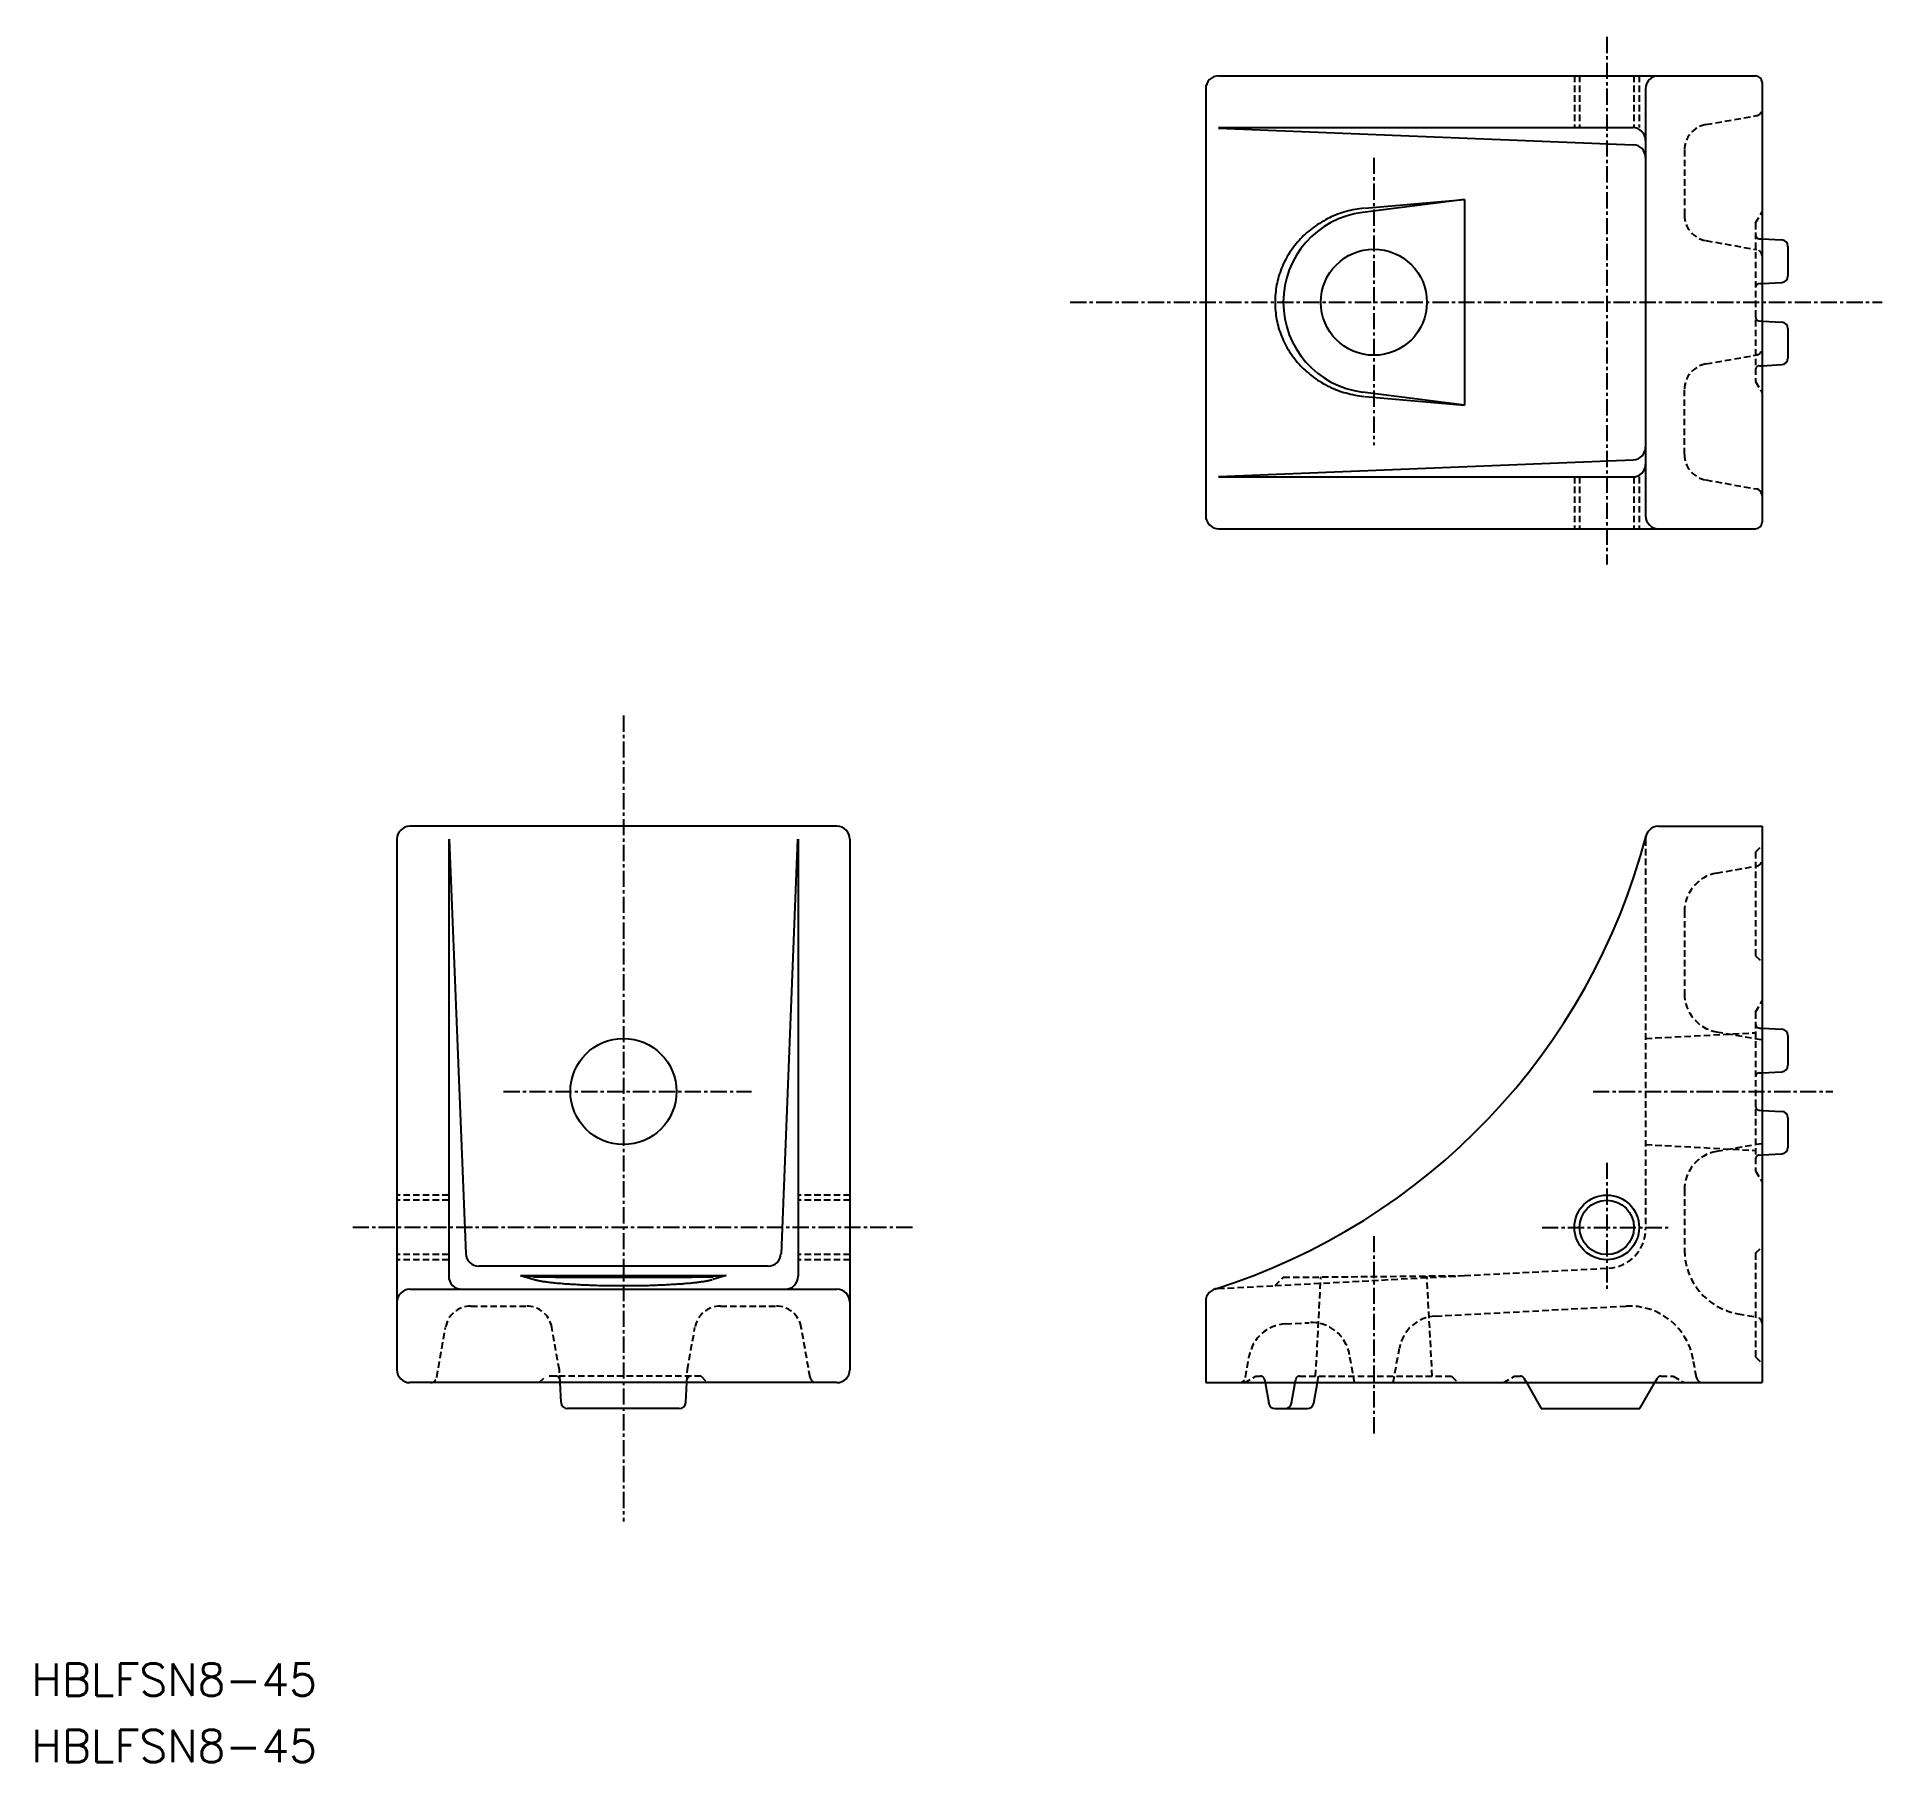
# Model space of a CAD drawing. Extents: x 2 to 145, y 2 to 135.
import ezdxf

# ---------------------------------------------------------------- set-up
doc = ezdxf.new("R2010")
doc.units = 0
for name, pattern in [('CENTER', [2, 1.25, -0.25, 0.25, -0.25]), ('CONTINUOUS-S', [0]), ('DASHED', [0.75, 0.5, -0.25])]:
    doc.linetypes.add(name, pattern=pattern)
doc.layers.get('0').update_dxf_attribs({"linetype": 'CONTINUOUS'})
doc.layers.add('CENTER', color=1, linetype='CENTER')
doc.styles.get("Standard").update_dxf_attribs({"font": 'txt.shx', "bigfont": 'extfont2.shx'})

msp = doc.modelspace()

# ---------------------------------------------------------------- linework, layer by layer
at = {"color": 7, "linetype": 'CONTINUOUS'}
for p, q in [((92.62, 131.37), (92.62, 98.37)), ((93.62, 132.37), (135.12, 132.37)), ((126.62, 131.37), (126.62, 98.37)), ((135.62, 131.87), (135.62, 97.87)), ((93.62, 128.37), (125.62, 128.37)), ((93.62, 128.33), (125.66, 127.05)), ((112.62, 122.82), (104.74, 121.81)), ((104.92, 122.14), (112.62, 122.82)), ((112.62, 122.82), (112.62, 106.92)), ((135.62, 119.77), (137.15, 119.69)), ((137.62, 119.19), (137.62, 116.9)), ((135.62, 116.32), (137.15, 116.4)), ((135.62, 113.41), (137.15, 113.33)), ((137.62, 112.84), (137.62, 110.55)), ((135.62, 109.97), (137.15, 110.05)), ((112.62, 106.92), (104.74, 107.93)), ((104.92, 107.59), (112.62, 106.92)), ((93.62, 101.41), (125.66, 102.69)), ((93.62, 101.37), (125.62, 101.37)), ((93.62, 97.37), (135.12, 97.37)), ((64.12, 74.37), (31.12, 74.37)), ((127.62, 74.37), (135.62, 74.37)), ((135.62, 74.37), (135.62, 31.37)), ((30.12, 73.37), (30.12, 32.37)), ((34.12, 73.37), (34.12, 39.59)), ((34.16, 73.37), (35.44, 41.33)), ((61.08, 73.37), (59.8, 41.33)), ((61.12, 73.37), (61.12, 39.59)), ((65.12, 73.37), (65.12, 32.37)), ((135.62, 58.77), (137.15, 58.69)), ((137.62, 58.19), (137.62, 55.9)), ((135.62, 55.32), (137.15, 55.4)), ((135.62, 52.41), (137.15, 52.33)), ((137.62, 51.84), (137.62, 49.55)), ((135.62, 48.97), (137.15, 49.05)), ((58.8, 40.37), (36.44, 40.37)), ((31.12, 38.59), (64.12, 38.59)), ((39.67, 39.64), (40.72, 39.34)), ((39.67, 39.64), (40.68, 39.57)), ((39.67, 39.64), (55.57, 39.64)), ((55.57, 39.64), (54.53, 39.34)), ((55.57, 39.64), (54.56, 39.57)), ((92.62, 37.64), (92.62, 31.37)), ((64.12, 31.37), (31.12, 31.37)), ((42.8, 29.84), (42.72, 31.37)), ((52.44, 29.84), (52.52, 31.37)), ((92.62, 31.37), (135.62, 31.37)), ((97.21, 31.37), (97.49, 29.78)), ((99.25, 29.78), (99.53, 31.37)), ((100.97, 29.78), (101.25, 31.37)), ((117.41, 31.37), (118.56, 29.37)), ((126.18, 29.37), (127.33, 31.37)), ((51.94, 29.37), (43.3, 29.37)), ((97.98, 29.37), (100.48, 29.37)), ((118.56, 29.37), (126.18, 29.37))]:
    msp.add_line(p, q, dxfattribs=at)
at = {"color": 3, "linetype": 'DASHED'}
for p, q in [((121.12, 132.37), (121.12, 128.37)), ((121.52, 132.37), (121.52, 128.37)), ((125.72, 132.37), (125.72, 128.37)), ((126.12, 132.37), (126.12, 128.37)), ((131.27, 128.6), (135.21, 129.3)), ((129.62, 126.63), (129.62, 121.61)), ((135.12, 121), (135.62, 121.87)), ((135.12, 121), (135.12, 108.74)), ((131.27, 119.64), (135.21, 118.94)), ((135.41, 119.78), (135.62, 119.77)), ((135.41, 116.31), (135.62, 116.32)), ((135.41, 113.43), (135.62, 113.41)), ((131.27, 110.1), (135.21, 110.8)), ((135.41, 109.96), (135.62, 109.97)), ((135.12, 108.74), (135.62, 107.87)), ((129.62, 103.11), (129.62, 108.13)), ((121.12, 101.37), (121.12, 97.37)), ((121.52, 101.37), (121.52, 97.37)), ((125.72, 101.37), (125.72, 97.37)), ((126.12, 101.37), (126.12, 97.37)), ((131.27, 101.14), (135.21, 100.44)), ((126.62, 73.37), (126.62, 43.22)), ((135.12, 72.37), (135.62, 72.87)), ((135.12, 72.37), (135.12, 64.37)), ((132.1, 70.75), (135.21, 71.3)), ((129.62, 67.79), (129.62, 61.44)), ((135.12, 64.37), (135.62, 63.87)), ((135.12, 60), (135.62, 60.87)), ((135.12, 60), (135.12, 47.74)), ((132.1, 58.49), (135.62, 57.87)), ((135.41, 58.78), (135.62, 58.77)), ((126.62, 57.97), (135.12, 58.41)), ((135.62, 57.87), (135.62, 55.32)), ((135.41, 55.31), (135.62, 55.32)), ((135.41, 52.43), (135.62, 52.41)), ((135.62, 52.41), (135.62, 49.87)), ((126.62, 49.77), (135.12, 49.32)), ((132.1, 49.25), (135.62, 49.87)), ((135.41, 48.96), (135.62, 48.97)), ((135.12, 47.74), (135.62, 46.87)), ((34.12, 45.87), (30.12, 45.87)), ((65.12, 45.87), (61.12, 45.87)), ((129.62, 46.29), (129.62, 41.62)), ((34.12, 45.47), (30.12, 45.47)), ((65.12, 45.47), (61.12, 45.47)), ((135.12, 41.37), (135.62, 41.87)), ((135.12, 41.37), (135.12, 33.37)), ((34.12, 41.27), (30.12, 41.27)), ((34.12, 40.87), (30.12, 40.87)), ((65.12, 41.27), (61.12, 41.27)), ((65.12, 40.87), (61.12, 40.87)), ((112.62, 39.64), (123.78, 40.22)), ((93.57, 38.64), (97.98, 38.87)), ((97.98, 38.87), (112.62, 39.64)), ((97.98, 38.87), (98.62, 39.51)), ((98.62, 39.51), (112.62, 39.64)), ((101.12, 31.87), (101.52, 39.54)), ((110.13, 31.87), (109.72, 39.61)), ((35.84, 37.29), (40.12, 37.29)), ((55.12, 37.29), (59.4, 37.29)), ((110.39, 36.51), (125.12, 37.29)), ((98.78, 35.91), (100.63, 36)), ((133.75, 36.7), (135.21, 36.44)), ((33.19, 31.78), (33.87, 35.64)), ((42.67, 32.37), (42.09, 35.64)), ((52.57, 32.37), (53.15, 35.64)), ((62.05, 31.78), (61.37, 35.64)), ((95.69, 31.78), (95.98, 33.43)), ((104.12, 31.37), (103.74, 33.53)), ((107.12, 31.37), (107.59, 34.04)), ((130.55, 31.78), (130.3, 33.16)), ((135.12, 33.37), (135.62, 32.87)), ((41.12, 31.37), (41.62, 31.87)), ((53.62, 31.87), (41.62, 31.87)), ((42.72, 31.37), (42.67, 32.37)), ((52.52, 31.37), (52.57, 32.37)), ((53.62, 31.87), (54.12, 31.37)), ((95.62, 31.37), (96.49, 31.87)), ((96.49, 31.87), (96.87, 31.87)), ((97.16, 31.62), (97.21, 31.37)), ((99.53, 31.37), (99.58, 31.62)), ((99.87, 31.87), (111.62, 31.87)), ((101.25, 31.37), (101.34, 31.87)), ((111.62, 31.87), (112.12, 31.37)), ((115.62, 31.37), (116.49, 31.87)), ((116.49, 31.87), (116.95, 31.87)), ((117.21, 31.72), (117.41, 31.37)), ((127.33, 31.37), (127.53, 31.72)), ((127.79, 31.87), (128.75, 31.87)), ((128.75, 31.87), (129.62, 31.37))]:
    msp.add_line(p, q, dxfattribs=at)
at = {"color": 7, "linetype": 'CONTINUOUS'}
for points in [[(104.86, 122.14, 0), (104.69, 122.12, 0), (104.51, 122.1, 0), (104.34, 122.07, 0), (104.17, 122.04, 0), (103.99, 122.01, 0), (103.82, 121.97, 0), (103.65, 121.93, 0), (103.48, 121.88, 0), (103.31, 121.83, 0), (103.15, 121.78, 0), (102.98, 121.73, 0), (102.82, 121.67, 0), (102.66, 121.6, 0), (102.49, 121.54, 0), (102.33, 121.47, 0), (102.18, 121.39, 0), (102.02, 121.31, 0), (101.87, 121.23, 0), (101.72, 121.15, 0), (101.56, 121.06, 0), (101.42, 120.97, 0), (101.27, 120.88, 0), (101.13, 120.78, 0), (100.99, 120.68, 0), (100.85, 120.58, 0), (100.71, 120.47, 0), (100.58, 120.36, 0), (100.45, 120.25, 0), (100.32, 120.13, 0), (100.19, 120.02, 0), (100.07, 119.9, 0), (99.95, 119.77, 0), (99.84, 119.65, 0), (99.72, 119.52, 0), (99.61, 119.39, 0), (99.51, 119.25, 0), (99.4, 119.12, 0), (99.3, 118.98, 0), (99.2, 118.84, 0), (99.11, 118.7, 0), (99.02, 118.56, 0), (98.93, 118.41, 0), (98.85, 118.26, 0), (98.77, 118.11, 0), (98.69, 117.96, 0), (98.62, 117.81, 0), (98.55, 117.65, 0), (98.49, 117.5, 0), (98.43, 117.34, 0), (98.37, 117.18, 0), (98.31, 117.02, 0), (98.26, 116.86, 0), (98.22, 116.7, 0), (98.18, 116.53, 0), (98.14, 116.37, 0), (98.1, 116.21, 0), (98.07, 116.04, 0), (98.05, 115.88, 0), (98.03, 115.71, 0), (98.01, 115.54, 0), (97.99, 115.37, 0), (97.98, 115.21, 0), (97.98, 115.04, 0), (97.98, 114.87, 0), (97.98, 114.7, 0), (97.98, 114.53, 0), (97.99, 114.37, 0), (98.01, 114.2, 0), (98.03, 114.03, 0), (98.05, 113.87, 0), (98.07, 113.7, 0), (98.1, 113.53, 0), (98.14, 113.37, 0), (98.18, 113.2, 0), (98.22, 113.04, 0), (98.26, 112.88, 0), (98.31, 112.72, 0), (98.37, 112.56, 0), (98.43, 112.4, 0), (98.49, 112.24, 0), (98.55, 112.09, 0), (98.62, 111.93, 0), (98.69, 111.78, 0), (98.77, 111.63, 0), (98.85, 111.48, 0), (98.93, 111.33, 0), (99.02, 111.19, 0), (99.11, 111.04, 0), (99.2, 110.9, 0), (99.3, 110.76, 0), (99.4, 110.62, 0), (99.5, 110.49, 0), (99.61, 110.35, 0), (99.72, 110.22, 0), (99.84, 110.09, 0), (99.95, 109.97, 0), (100.07, 109.84, 0), (100.19, 109.72, 0), (100.32, 109.61, 0), (100.45, 109.49, 0), (100.58, 109.38, 0), (100.71, 109.27, 0), (100.85, 109.16, 0), (100.99, 109.06, 0), (101.13, 108.96, 0), (101.27, 108.86, 0), (101.42, 108.77, 0), (101.56, 108.68, 0), (101.71, 108.59, 0), (101.86, 108.51, 0), (102.02, 108.42, 0), (102.17, 108.35, 0), (102.33, 108.27, 0), (102.49, 108.2, 0), (102.65, 108.14, 0), (102.82, 108.07, 0), (102.98, 108.01, 0), (103.15, 107.96, 0), (103.31, 107.9, 0), (103.48, 107.86, 0), (103.65, 107.81, 0), (103.82, 107.77, 0), (103.99, 107.73, 0), (104.17, 107.7, 0), (104.34, 107.67, 0), (104.51, 107.64, 0), (104.69, 107.62, 0), (104.86, 107.6, 0)], [(40.69, 39.57, 0), (40.71, 39.56, 0), (40.74, 39.56, 0), (40.77, 39.56, 0), (40.8, 39.56, 0), (40.84, 39.56, 0), (40.88, 39.56, 0), (40.92, 39.56, 0), (40.97, 39.56, 0), (41.02, 39.55, 0), (41.07, 39.55, 0), (41.13, 39.55, 0), (41.19, 39.55, 0), (41.25, 39.55, 0), (41.32, 39.55, 0), (41.39, 39.55, 0), (41.46, 39.55, 0), (41.54, 39.54, 0), (41.62, 39.54, 0), (41.7, 39.54, 0), (41.78, 39.54, 0), (41.87, 39.54, 0), (41.96, 39.54, 0), (42.06, 39.54, 0), (42.15, 39.54, 0), (42.25, 39.54, 0), (42.35, 39.53, 0), (42.46, 39.53, 0), (42.56, 39.53, 0), (42.67, 39.53, 0), (42.79, 39.53, 0), (42.9, 39.53, 0), (43.02, 39.53, 0), (43.14, 39.53, 0), (43.26, 39.53, 0), (43.38, 39.53, 0), (43.51, 39.53, 0), (43.64, 39.52, 0), (43.77, 39.52, 0), (43.9, 39.52, 0), (44.03, 39.52, 0), (44.17, 39.52, 0), (44.31, 39.52, 0), (44.44, 39.52, 0), (44.58, 39.52, 0), (44.73, 39.52, 0), (44.87, 39.52, 0), (45.02, 39.52, 0), (45.16, 39.52, 0), (45.31, 39.52, 0), (45.46, 39.52, 0), (45.61, 39.52, 0), (45.76, 39.52, 0), (45.91, 39.52, 0), (46.06, 39.52, 0), (46.22, 39.51, 0), (46.37, 39.51, 0), (46.52, 39.51, 0), (46.68, 39.51, 0), (46.83, 39.51, 0), (46.99, 39.51, 0), (47.15, 39.51, 0), (47.3, 39.51, 0), (47.46, 39.51, 0), (47.62, 39.51, 0), (47.77, 39.51, 0), (47.93, 39.51, 0), (48.09, 39.51, 0), (48.24, 39.51, 0), (48.4, 39.51, 0), (48.56, 39.51, 0), (48.71, 39.51, 0), (48.87, 39.51, 0), (49.02, 39.51, 0), (49.17, 39.52, 0), (49.33, 39.52, 0), (49.48, 39.52, 0), (49.63, 39.52, 0), (49.78, 39.52, 0), (49.93, 39.52, 0), (50.07, 39.52, 0), (50.22, 39.52, 0), (50.36, 39.52, 0), (50.51, 39.52, 0), (50.65, 39.52, 0), (50.79, 39.52, 0), (50.93, 39.52, 0), (51.07, 39.52, 0), (51.2, 39.52, 0), (51.34, 39.52, 0), (51.47, 39.52, 0), (51.6, 39.52, 0), (51.73, 39.53, 0), (51.85, 39.53, 0), (51.98, 39.53, 0), (52.1, 39.53, 0), (52.22, 39.53, 0), (52.33, 39.53, 0), (52.45, 39.53, 0), (52.56, 39.53, 0), (52.67, 39.53, 0), (52.78, 39.53, 0), (52.88, 39.53, 0), (52.99, 39.54, 0), (53.09, 39.54, 0), (53.18, 39.54, 0), (53.28, 39.54, 0), (53.37, 39.54, 0), (53.45, 39.54, 0), (53.54, 39.54, 0), (53.62, 39.54, 0), (53.7, 39.54, 0), (53.78, 39.55, 0), (53.85, 39.55, 0), (53.92, 39.55, 0), (53.99, 39.55, 0), (54.05, 39.55, 0), (54.11, 39.55, 0), (54.17, 39.55, 0), (54.22, 39.55, 0), (54.27, 39.56, 0), (54.32, 39.56, 0), (54.36, 39.56, 0), (54.4, 39.56, 0), (54.44, 39.56, 0), (54.47, 39.56, 0), (54.51, 39.56, 0), (54.53, 39.56, 0), (54.55, 39.57, 0)], [(40.75, 39.33, 0), (40.8, 39.32, 0), (40.85, 39.31, 0), (40.91, 39.3, 0), (40.97, 39.28, 0), (41.02, 39.27, 0), (41.08, 39.26, 0), (41.15, 39.25, 0), (41.21, 39.24, 0), (41.28, 39.22, 0), (41.35, 39.21, 0), (41.43, 39.2, 0), (41.5, 39.19, 0), (41.58, 39.18, 0), (41.66, 39.17, 0), (41.74, 39.16, 0), (41.82, 39.14, 0), (41.91, 39.13, 0), (42, 39.12, 0), (42.09, 39.11, 0), (42.18, 39.1, 0), (42.27, 39.09, 0), (42.37, 39.08, 0), (42.47, 39.07, 0), (42.57, 39.06, 0), (42.67, 39.06, 0), (42.77, 39.05, 0), (42.88, 39.04, 0), (42.98, 39.03, 0), (43.09, 39.02, 0), (43.2, 39.01, 0), (43.31, 39, 0), (43.43, 39, 0), (43.54, 38.99, 0), (43.66, 38.98, 0), (43.78, 38.97, 0), (43.9, 38.97, 0), (44.02, 38.96, 0), (44.14, 38.95, 0), (44.26, 38.95, 0), (44.39, 38.94, 0), (44.51, 38.94, 0), (44.64, 38.93, 0), (44.77, 38.92, 0), (44.9, 38.92, 0), (45.03, 38.91, 0), (45.16, 38.91, 0), (45.29, 38.91, 0), (45.42, 38.9, 0), (45.55, 38.9, 0), (45.69, 38.89, 0), (45.82, 38.89, 0), (45.96, 38.89, 0), (46.1, 38.88, 0), (46.23, 38.88, 0), (46.37, 38.88, 0), (46.51, 38.88, 0), (46.65, 38.87, 0), (46.78, 38.87, 0), (46.92, 38.87, 0), (47.06, 38.87, 0), (47.2, 38.87, 0), (47.34, 38.87, 0), (47.48, 38.87, 0), (47.62, 38.87, 0), (47.76, 38.87, 0), (47.9, 38.87, 0), (48.04, 38.87, 0), (48.18, 38.87, 0), (48.31, 38.87, 0), (48.45, 38.87, 0), (48.59, 38.87, 0), (48.73, 38.88, 0), (48.87, 38.88, 0), (49, 38.88, 0), (49.14, 38.88, 0), (49.28, 38.89, 0), (49.41, 38.89, 0), (49.55, 38.89, 0), (49.68, 38.9, 0), (49.82, 38.9, 0), (49.95, 38.91, 0), (50.08, 38.91, 0), (50.21, 38.91, 0), (50.34, 38.92, 0), (50.47, 38.92, 0), (50.6, 38.93, 0), (50.72, 38.94, 0), (50.85, 38.94, 0), (50.97, 38.95, 0), (51.1, 38.95, 0), (51.22, 38.96, 0), (51.34, 38.97, 0), (51.46, 38.97, 0), (51.58, 38.98, 0), (51.69, 38.99, 0), (51.81, 39, 0), (51.92, 39, 0), (52.03, 39.01, 0), (52.15, 39.02, 0), (52.25, 39.03, 0), (52.36, 39.04, 0), (52.47, 39.05, 0), (52.57, 39.05, 0), (52.67, 39.06, 0), (52.77, 39.07, 0), (52.87, 39.08, 0), (52.97, 39.09, 0), (53.06, 39.1, 0), (53.15, 39.11, 0), (53.24, 39.12, 0), (53.33, 39.13, 0), (53.42, 39.14, 0), (53.5, 39.16, 0), (53.58, 39.17, 0), (53.66, 39.18, 0), (53.74, 39.19, 0), (53.81, 39.2, 0), (53.89, 39.21, 0), (53.96, 39.22, 0), (54.03, 39.23, 0), (54.09, 39.25, 0), (54.15, 39.26, 0), (54.22, 39.27, 0), (54.27, 39.28, 0), (54.33, 39.3, 0), (54.38, 39.31, 0), (54.44, 39.32, 0), (54.49, 39.33, 0)], [(51.72, 39.57, 0), (51.72, 39.58, 0), (51.7, 39.58, 0), (51.68, 39.58, 0), (51.64, 39.58, 0), (51.6, 39.58, 0), (51.54, 39.59, 0), (51.48, 39.59, 0), (51.41, 39.59, 0), (51.33, 39.59, 0), (51.24, 39.59, 0), (51.14, 39.59, 0), (51.03, 39.59, 0), (50.91, 39.6, 0), (50.79, 39.6, 0), (50.66, 39.6, 0), (50.52, 39.6, 0), (50.37, 39.6, 0), (50.22, 39.6, 0), (50.06, 39.6, 0), (49.9, 39.6, 0), (49.73, 39.61, 0), (49.55, 39.61, 0), (49.37, 39.61, 0), (49.19, 39.61, 0), (49, 39.61, 0), (48.81, 39.61, 0), (48.62, 39.61, 0), (48.42, 39.61, 0), (48.22, 39.61, 0), (48.02, 39.61, 0), (47.82, 39.61, 0), (47.62, 39.61, 0), (47.42, 39.61, 0), (47.22, 39.61, 0), (47.02, 39.61, 0), (46.82, 39.61, 0), (46.62, 39.61, 0), (46.43, 39.61, 0), (46.24, 39.61, 0), (46.05, 39.61, 0), (45.87, 39.61, 0), (45.69, 39.61, 0), (45.51, 39.61, 0), (45.34, 39.6, 0), (45.18, 39.6, 0), (45.02, 39.6, 0), (44.87, 39.6, 0), (44.72, 39.6, 0), (44.58, 39.6, 0), (44.45, 39.6, 0), (44.33, 39.6, 0), (44.21, 39.59, 0), (44.1, 39.59, 0), (44.01, 39.59, 0), (43.91, 39.59, 0), (43.83, 39.59, 0), (43.76, 39.59, 0), (43.7, 39.59, 0), (43.64, 39.58, 0), (43.6, 39.58, 0), (43.57, 39.58, 0), (43.54, 39.58, 0), (43.53, 39.58, 0), (43.52, 39.57, 0), (43.53, 39.57, 0), (43.54, 39.57, 0), (43.57, 39.57, 0), (43.6, 39.57, 0), (43.64, 39.57, 0), (43.7, 39.56, 0), (43.76, 39.56, 0), (43.83, 39.56, 0), (43.91, 39.56, 0), (44.01, 39.56, 0), (44.1, 39.56, 0), (44.21, 39.55, 0), (44.33, 39.55, 0), (44.45, 39.55, 0), (44.58, 39.55, 0), (44.72, 39.55, 0), (44.87, 39.55, 0), (45.02, 39.55, 0), (45.18, 39.55, 0), (45.34, 39.54, 0), (45.51, 39.54, 0), (45.69, 39.54, 0), (45.87, 39.54, 0), (46.05, 39.54, 0), (46.24, 39.54, 0), (46.43, 39.54, 0), (46.62, 39.54, 0), (46.82, 39.54, 0), (47.02, 39.54, 0), (47.22, 39.54, 0), (47.42, 39.54, 0), (47.62, 39.54, 0), (47.82, 39.54, 0), (48.02, 39.54, 0), (48.22, 39.54, 0), (48.42, 39.54, 0), (48.62, 39.54, 0), (48.81, 39.54, 0), (49, 39.54, 0), (49.19, 39.54, 0), (49.37, 39.54, 0), (49.55, 39.54, 0), (49.73, 39.54, 0), (49.9, 39.54, 0), (50.06, 39.55, 0), (50.22, 39.55, 0), (50.37, 39.55, 0), (50.52, 39.55, 0), (50.66, 39.55, 0), (50.79, 39.55, 0), (50.91, 39.55, 0), (51.03, 39.55, 0), (51.14, 39.56, 0), (51.24, 39.56, 0), (51.33, 39.56, 0), (51.41, 39.56, 0), (51.48, 39.56, 0), (51.54, 39.56, 0), (51.6, 39.57, 0), (51.64, 39.57, 0), (51.68, 39.57, 0), (51.7, 39.57, 0), (51.72, 39.57, 0), (51.72, 39.57, 0)]]:
    msp.add_polyline3d(points, dxfattribs=at)
for centre, radius in [((105.62, 114.87), 4.1), ((47.62, 53.87), 4.1), ((123.62, 43.37), 2.1)]:
    msp.add_circle(centre, radius, dxfattribs=at)
at = {"color": 3, "linetype": 'CONTINUOUS-S'}
msp.add_circle((123.62, 43.37), 2.5, dxfattribs=at)
at = {"color": 7, "linetype": 'CONTINUOUS'}
for centre, radius, start, end in [((93.62, 131.37), 1, 90, 180), ((127.62, 131.37), 1, 90, 180), ((135.12, 131.87), 0.5, 0, 90), ((125.62, 127.37), 1, 0, 90), ((125.62, 126.05), 1, 0, 87.7094), ((105.62, 114.87), 7, 97.263, 262.737), ((137.12, 119.19), 0.5, 0, 87), ((137.12, 116.9), 0.5, 273, 0), ((137.12, 112.84), 0.5, 0, 87), ((137.12, 110.55), 0.5, 273, 0), ((125.62, 103.69), 1, 272.2906, 0), ((125.62, 102.37), 1, 270, 0), ((93.62, 98.37), 1, 180, 270), ((127.62, 98.37), 1, 180, 270), ((135.12, 97.87), 0.5, 270, 0), ((31.12, 73.37), 1, 90, 180), ((64.12, 73.37), 1, 0, 90), ((127.62, 73.37), 1, 90, 180), ((78.28, 86.28), 50, 287.5042, 345.3395), ((137.12, 58.19), 0.5, 0, 87), ((137.12, 55.9), 0.5, 273, 0), ((137.12, 51.84), 0.5, 0, 87), ((137.12, 49.55), 0.5, 273, 0), ((36.44, 41.37), 1, 182.2906, 270), ((58.8, 41.37), 1, 270, 357.7094), ((31.12, 37.59), 1, 90, 180), ((35.12, 39.59), 1, 180, 270), ((60.12, 39.59), 1, 270, 0), ((64.12, 37.59), 1, 0, 90), ((93.62, 37.64), 1, 93, 180), ((31.12, 32.37), 1, 180, 270), ((64.12, 32.37), 1, 270, 0), ((43.3, 29.87), 0.5, 183, 270), ((51.94, 29.87), 0.5, 270, 357), ((97.98, 29.87), 0.5, 190, 270), ((98.76, 29.87), 0.5, 270, 350), ((100.48, 29.87), 0.5, 270, 350)]:
    msp.add_arc(centre, radius, start, end, dxfattribs=at)
at = {"color": 3, "linetype": 'DASHED'}
for centre, radius, start, end in [((135.12, 129.79), 0.5, 280, 0), ((131.62, 126.63), 2, 100, 180), ((131.62, 121.61), 2, 180, 260), ((135.42, 120.08), 0.3, 180, 267), ((135.12, 118.45), 0.5, 0, 80), ((135.42, 116.01), 0.3, 93, 180), ((135.42, 113.73), 0.3, 180, 267), ((135.12, 111.29), 0.5, 280, 0), ((131.62, 108.13), 2, 100, 180), ((135.42, 109.66), 0.3, 93, 180), ((131.62, 103.11), 2, 180, 260), ((135.12, 71.79), 0.5, 280, 0), ((132.62, 67.79), 3, 100, 180), ((132.62, 61.44), 3, 180, 260), ((135.42, 59.08), 0.3, 180, 267), ((135.42, 55.01), 0.3, 93, 180), ((135.42, 52.73), 0.3, 180, 267), ((132.62, 46.29), 3, 100, 180), ((135.42, 48.66), 0.3, 93, 180), ((123.62, 43.22), 3, 273, 0), ((134.62, 41.62), 5, 180, 260), ((35.84, 35.29), 2, 90, 170), ((40.12, 35.29), 2, 10, 90), ((55.12, 35.29), 2, 90, 170), ((59.4, 35.29), 2, 10, 90), ((125.38, 32.29), 5, 10, 93), ((98.94, 32.91), 3, 93, 170), ((100.79, 33.01), 3, 10, 93), ((110.55, 33.52), 3, 93, 170), ((135.12, 35.95), 0.5, 0, 80), ((32.7, 31.87), 0.5, 270, 350), ((42.41, 31.57), 0.3, 3, 90), ((52.83, 31.57), 0.3, 90, 177), ((62.54, 31.87), 0.5, 190, 270), ((95.2, 31.87), 0.5, 270, 350), ((96.87, 31.57), 0.3, 10, 90), ((99.87, 31.57), 0.3, 90, 170), ((116.95, 31.57), 0.3, 30, 90), ((127.79, 31.57), 0.3, 90, 150), ((131.04, 31.87), 0.5, 190, 270)]:
    msp.add_arc(centre, radius, start, end, dxfattribs=at)
at = {"color": 7}
msp.add_arc((135.12, 99.95), 0.5, 0, 80, dxfattribs=at)
at = {"layer": 'CENTER', "color": 1, "linetype": 'CENTER'}
for p, q in [((123.62, 135.38), (123.62, 94.61)), ((105.62, 126.04), (105.62, 103.83)), ((82.15, 114.87), (144.9, 114.87)), ((47.62, 82.93), (47.62, 20.65)), ((38.36, 53.87), (57.52, 53.87)), ((122.56, 53.87), (141.1, 53.87)), ((123.62, 48.37), (123.62, 38.37)), ((69.95, 43.37), (26.54, 43.37)), ((118.62, 43.37), (128.62, 43.37)), ((105.62, 42.7), (105.62, 27.32))]:
    msp.add_line(p, q, dxfattribs=at)

# ---------------------------------------------------------------- texts
at = {"color": 7, "linetype": 'CONTINUOUS'}
for p in [(1.86, 7.17), (1.86, 2.04)]:
    msp.add_text('HBLFSN8-45', height=2.5, dxfattribs=at).set_placement(p)

doc.saveas('drawing.dxf')
